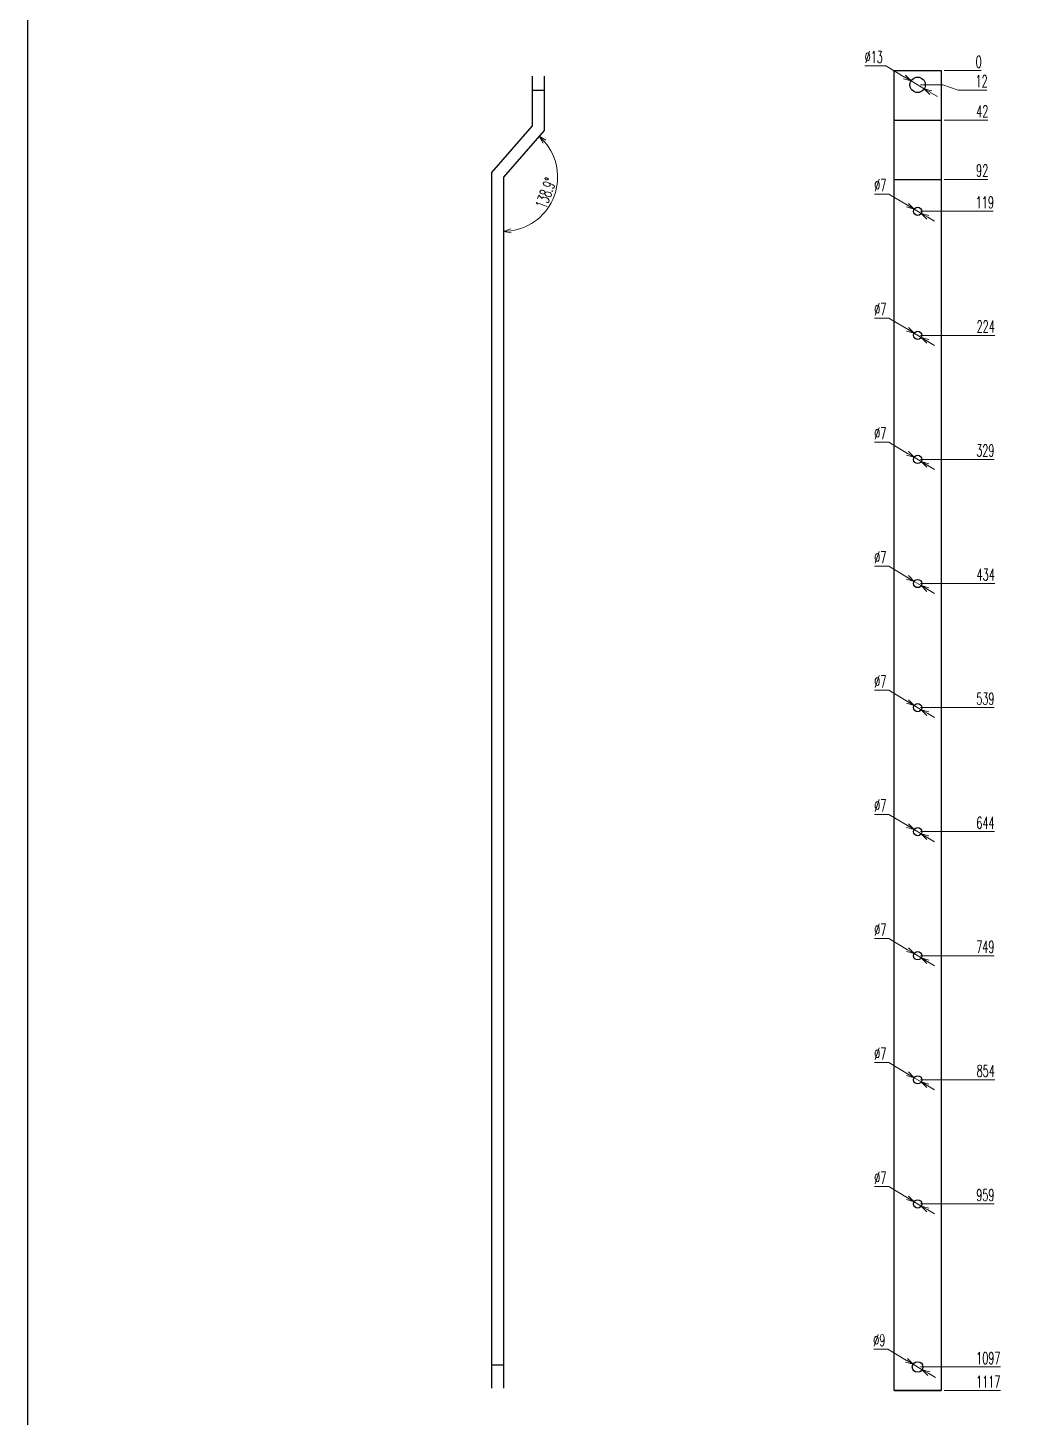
# Model space of a CAD drawing. Header units: millimetres. Extents: x 173893 to 258446, y -176540 to -123824.
# Drawn here: x 191139 to 191983, y -158084 to -156908 of the extents above; entities that cross this region are included whole.
import ezdxf

# ---------------------------------------------------------------- set-up
doc = ezdxf.new("R2010")
doc.units = ezdxf.units.MM
doc.header["$LTSCALE"] = 3
doc.layers.add('@.DM. NÉT CHÍNH', color=7, linetype='Continuous')
doc.styles.add('Ann_w01', font='romans.shx', dxfattribs={"width": 0.6, "bigfont": 'chineset.shx'})
doc.dimstyles.new('Dim 01_SC05', dxfattribs={"dimscale": 5, "dimtxt": 2, "dimasz": 1.3, "dimexe": 0.5, "dimexo": 0.5, "dimgap": 0.5, "dimtad": 1, "dimtoh": 1, "dimdec": 1, "dimzin": 12, "dimdsep": 46, "dimtxsty": 'Ann_w01', "dimblk": 'OPEN30', "dimcen": 1.5, "dimclrd": 6, "dimclre": 6, "dimclrt": 3, "dimadec": 1, "dimazin": 3, "dimtm": 1e-09, "dimtfac": 1, "dimtdec": 1, "dimtmove": 0, "dimatfit": 3, "dimldrblk": 'OPEN30', "dimfxl": 1, "dimtolj": 1, "dimlwd": 20, "dimlwe": 20, "dimarcsym": 0})

# ---------------------------------------------------------------- blocks, each defined once
blk = doc.blocks.new('*D1099')
at = {"layer": '@.DM. NÉT CHÍNH', "color": 6, "linetype": 'Continuous', "lineweight": 20, "transparency": 16777216}
blk.add_line((191914.9, -158061.7), (191962.4, -158061.7), dxfattribs=at)
at = {"layer": 'Defpoints', "color": 0, "linetype": 'Continuous', "transparency": 16777216}
for p in [(191892.4, -156944.7), (191912.4, -158061.7), (191939.6, -158061.7)]:
    blk.add_point(p, dxfattribs=at)
at = {"layer": '@.DM. NÉT CHÍNH', "color": 3, "linetype": 'Continuous', "transparency": 16777216, "insert": (191952.2, -158054.2), "char_height": 10, "attachment_point": 5, "style": 'Ann_w01'}
blk.add_mtext('\\A1;1117', dxfattribs=at)
blk = doc.blocks.new('_Open30')
at = {"color": 0, "linetype": 'ByBlock', "lineweight": -2}
for p, q in [((-1, 0.27), (0, 0)), ((0, 0), (-1, -0.27)), ((0, 0), (-1, 0))]:
    blk.add_line(p, q, dxfattribs=at)
blk = doc.blocks.new('*D1100')
at = {"layer": '@.DM. NÉT CHÍNH', "color": 6, "linetype": 'Continuous', "lineweight": 20, "transparency": 16777216}
blk.add_line((191894.9, -158041.7), (191962.4, -158041.7), dxfattribs=at)
at = {"layer": 'Defpoints', "color": 0, "linetype": 'Continuous', "transparency": 16777216}
for p in [(191892.4, -156944.7), (191892.4, -158041.7), (191939.6, -158041.7)]:
    blk.add_point(p, dxfattribs=at)
at = {"layer": '@.DM. NÉT CHÍNH', "color": 3, "linetype": 'Continuous', "transparency": 16777216, "insert": (191952.2, -158034.2), "char_height": 10, "attachment_point": 5, "style": 'Ann_w01'}
blk.add_mtext('\\A1;1097', dxfattribs=at)
blk = doc.blocks.new('*D1101')
at = {"layer": '@.DM. NÉT CHÍNH', "color": 6, "linetype": 'Continuous', "lineweight": 20, "transparency": 16777216}
blk.add_line((191894.9, -157903.7), (191957.2, -157903.7), dxfattribs=at)
at = {"layer": 'Defpoints', "color": 0, "linetype": 'Continuous', "transparency": 16777216}
for p in [(191892.4, -156944.7), (191892.4, -157903.7), (191939.6, -157903.7)]:
    blk.add_point(p, dxfattribs=at)
at = {"layer": '@.DM. NÉT CHÍNH', "color": 3, "linetype": 'Continuous', "transparency": 16777216, "insert": (191949.7, -157896.2), "char_height": 10, "attachment_point": 5, "style": 'Ann_w01'}
blk.add_mtext('\\A1;959', dxfattribs=at)
blk = doc.blocks.new('*D1102')
at = {"layer": '@.DM. NÉT CHÍNH', "color": 6, "linetype": 'Continuous', "lineweight": 20, "transparency": 16777216}
blk.add_line((191894.9, -157798.7), (191957.8, -157798.7), dxfattribs=at)
at = {"layer": 'Defpoints', "color": 0, "linetype": 'Continuous', "transparency": 16777216}
for p in [(191892.4, -156944.7), (191892.4, -157798.7), (191939.6, -157798.7)]:
    blk.add_point(p, dxfattribs=at)
at = {"layer": '@.DM. NÉT CHÍNH', "color": 3, "linetype": 'Continuous', "transparency": 16777216, "insert": (191950, -157791.2), "char_height": 10, "attachment_point": 5, "style": 'Ann_w01'}
blk.add_mtext('\\A1;854', dxfattribs=at)
blk = doc.blocks.new('*D1103')
at = {"layer": '@.DM. NÉT CHÍNH', "color": 6, "linetype": 'Continuous', "lineweight": 20, "transparency": 16777216}
blk.add_line((191894.9, -157693.7), (191957.2, -157693.7), dxfattribs=at)
at = {"layer": 'Defpoints', "color": 0, "linetype": 'Continuous', "transparency": 16777216}
for p in [(191892.4, -156944.7), (191892.4, -157693.7), (191939.6, -157693.7)]:
    blk.add_point(p, dxfattribs=at)
at = {"layer": '@.DM. NÉT CHÍNH', "color": 3, "linetype": 'Continuous', "transparency": 16777216, "insert": (191949.7, -157686.2), "char_height": 10, "attachment_point": 5, "style": 'Ann_w01'}
blk.add_mtext('\\A1;749', dxfattribs=at)
blk = doc.blocks.new('*D1104')
at = {"layer": '@.DM. NÉT CHÍNH', "color": 6, "linetype": 'Continuous', "lineweight": 20, "transparency": 16777216}
blk.add_line((191894.9, -157588.7), (191957.5, -157588.7), dxfattribs=at)
at = {"layer": 'Defpoints', "color": 0, "linetype": 'Continuous', "transparency": 16777216}
for p in [(191892.4, -156944.7), (191892.4, -157588.7), (191939.6, -157588.7)]:
    blk.add_point(p, dxfattribs=at)
at = {"layer": '@.DM. NÉT CHÍNH', "color": 3, "linetype": 'Continuous', "transparency": 16777216, "insert": (191949.8, -157581.2), "char_height": 10, "attachment_point": 5, "style": 'Ann_w01'}
blk.add_mtext('\\A1;644', dxfattribs=at)
blk = doc.blocks.new('*D1105')
at = {"layer": '@.DM. NÉT CHÍNH', "color": 6, "linetype": 'Continuous', "lineweight": 20, "transparency": 16777216}
blk.add_line((191894.9, -157483.7), (191957.2, -157483.7), dxfattribs=at)
at = {"layer": 'Defpoints', "color": 0, "linetype": 'Continuous', "transparency": 16777216}
for p in [(191892.4, -156944.7), (191892.4, -157483.7), (191939.6, -157483.7)]:
    blk.add_point(p, dxfattribs=at)
at = {"layer": '@.DM. NÉT CHÍNH', "color": 3, "linetype": 'Continuous', "transparency": 16777216, "insert": (191949.7, -157476.2), "char_height": 10, "attachment_point": 5, "style": 'Ann_w01'}
blk.add_mtext('\\A1;539', dxfattribs=at)
blk = doc.blocks.new('*D1106')
at = {"layer": '@.DM. NÉT CHÍNH', "color": 6, "linetype": 'Continuous', "lineweight": 20, "transparency": 16777216}
blk.add_line((191894.9, -157378.7), (191957.8, -157378.7), dxfattribs=at)
at = {"layer": 'Defpoints', "color": 0, "linetype": 'Continuous', "transparency": 16777216}
for p in [(191892.4, -156944.7), (191892.4, -157378.7), (191939.6, -157378.7)]:
    blk.add_point(p, dxfattribs=at)
at = {"layer": '@.DM. NÉT CHÍNH', "color": 3, "linetype": 'Continuous', "transparency": 16777216, "insert": (191950, -157371.2), "char_height": 10, "attachment_point": 5, "style": 'Ann_w01'}
blk.add_mtext('\\A1;434', dxfattribs=at)
blk = doc.blocks.new('*D1077')
at = {"layer": '@.DM. NÉT CHÍNH', "color": 6, "linetype": 'Continuous', "lineweight": 20, "transparency": 16777216}
blk.add_line((191894.9, -157273.7), (191957.2, -157273.7), dxfattribs=at)
at = {"layer": 'Defpoints', "color": 0, "linetype": 'Continuous', "transparency": 16777216}
for p in [(191892.4, -156944.7), (191892.4, -157273.7), (191939.6, -157273.7)]:
    blk.add_point(p, dxfattribs=at)
at = {"layer": '@.DM. NÉT CHÍNH', "color": 3, "linetype": 'Continuous', "transparency": 16777216, "insert": (191949.7, -157266.2), "char_height": 10, "attachment_point": 5, "style": 'Ann_w01'}
blk.add_mtext('\\A1;329', dxfattribs=at)
blk = doc.blocks.new('*D1078')
at = {"layer": '@.DM. NÉT CHÍNH', "color": 6, "linetype": 'Continuous', "lineweight": 20, "transparency": 16777216}
blk.add_line((191894.9, -157168.7), (191957.8, -157168.7), dxfattribs=at)
at = {"layer": 'Defpoints', "color": 0, "linetype": 'Continuous', "transparency": 16777216}
for p in [(191892.4, -156944.7), (191892.4, -157168.7), (191939.6, -157168.7)]:
    blk.add_point(p, dxfattribs=at)
at = {"layer": '@.DM. NÉT CHÍNH', "color": 3, "linetype": 'Continuous', "transparency": 16777216, "insert": (191950, -157161.2), "char_height": 10, "attachment_point": 5, "style": 'Ann_w01'}
blk.add_mtext('\\A1;224', dxfattribs=at)
blk = doc.blocks.new('*D1079')
at = {"layer": '@.DM. NÉT CHÍNH', "color": 6, "linetype": 'Continuous', "lineweight": 20, "transparency": 16777216}
blk.add_line((191894.9, -157063.7), (191956.4, -157063.7), dxfattribs=at)
at = {"layer": 'Defpoints', "color": 0, "linetype": 'Continuous', "transparency": 16777216}
for p in [(191892.4, -156944.7), (191892.4, -157063.7), (191939.6, -157063.7)]:
    blk.add_point(p, dxfattribs=at)
at = {"layer": '@.DM. NÉT CHÍNH', "color": 3, "linetype": 'Continuous', "transparency": 16777216, "insert": (191949.2, -157056.2), "char_height": 10, "attachment_point": 5, "style": 'Ann_w01'}
blk.add_mtext('\\A1;119', dxfattribs=at)
blk = doc.blocks.new('*D1080')
at = {"layer": '@.DM. NÉT CHÍNH', "color": 6, "linetype": 'Continuous', "lineweight": 20, "transparency": 16777216}
blk.add_line((191914.9, -157036.7), (191951.8, -157036.7), dxfattribs=at)
at = {"layer": 'Defpoints', "color": 0, "linetype": 'Continuous', "transparency": 16777216}
for p in [(191892.4, -156944.7), (191912.4, -157036.7), (191939.6, -157036.7)]:
    blk.add_point(p, dxfattribs=at)
at = {"layer": '@.DM. NÉT CHÍNH', "color": 3, "linetype": 'Continuous', "transparency": 16777216, "insert": (191947, -157029.2), "char_height": 10, "attachment_point": 5, "style": 'Ann_w01'}
blk.add_mtext('\\A1;92', dxfattribs=at)
blk = doc.blocks.new('*D1081')
at = {"layer": '@.DM. NÉT CHÍNH', "color": 6, "linetype": 'Continuous', "lineweight": 20, "transparency": 16777216}
blk.add_line((191914.9, -156986.7), (191951.8, -156986.7), dxfattribs=at)
at = {"layer": 'Defpoints', "color": 0, "linetype": 'Continuous', "transparency": 16777216}
for p in [(191892.4, -156944.7), (191912.4, -156986.7), (191939.6, -156986.7)]:
    blk.add_point(p, dxfattribs=at)
at = {"layer": '@.DM. NÉT CHÍNH', "color": 3, "linetype": 'Continuous', "transparency": 16777216, "insert": (191947, -156979.2), "char_height": 10, "attachment_point": 5, "style": 'Ann_w01'}
blk.add_mtext('\\A1;42', dxfattribs=at)
blk = doc.blocks.new('*D1082')
at = {"layer": '@.DM. NÉT CHÍNH', "color": 6, "linetype": 'Continuous', "lineweight": 20, "transparency": 16777216}
for p, q in [((191894.9, -156956.7), (191913.6, -156956.7)), ((191913.6, -156956.7), (191926.6, -156961.1)), ((191926.6, -156961.1), (191951, -156961.1))]:
    blk.add_line(p, q, dxfattribs=at)
at = {"layer": 'Defpoints', "color": 0, "linetype": 'Continuous', "transparency": 16777216}
for p in [(191892.4, -156944.7), (191892.4, -156956.7), (191939.6, -156961.1)]:
    blk.add_point(p, dxfattribs=at)
at = {"layer": '@.DM. NÉT CHÍNH', "color": 3, "linetype": 'Continuous', "transparency": 16777216, "insert": (191946.5, -156953.6), "char_height": 10, "attachment_point": 5, "style": 'Ann_w01'}
blk.add_mtext('\\A1;12', dxfattribs=at)
blk = doc.blocks.new('*D1083')
at = {"layer": '@.DM. NÉT CHÍNH', "color": 6, "linetype": 'Continuous', "lineweight": 20, "transparency": 16777216}
blk.add_line((191914.9, -156944.7), (191946.1, -156944.7), dxfattribs=at)
at = {"layer": 'Defpoints', "color": 0, "linetype": 'Continuous', "transparency": 16777216}
for p in [(191892.4, -156944.7), (191912.4, -156944.7), (191939.6, -156944.7)]:
    blk.add_point(p, dxfattribs=at)
at = {"layer": '@.DM. NÉT CHÍNH', "color": 3, "linetype": 'Continuous', "transparency": 16777216, "insert": (191944.1, -156937.2), "char_height": 10, "attachment_point": 5, "style": 'Ann_w01'}
blk.add_mtext('\\A1;0', dxfattribs=at)
blk = doc.blocks.new('*D1111')
at = {"layer": '@.DM. NÉT CHÍNH', "color": 6, "linetype": 'Continuous', "lineweight": 20, "transparency": 16777216}
for p, q in [((191855.9, -157889.1), (191867.9, -157889.1)), ((191867.9, -157889.1), (191883.8, -157898.6)), ((191895.4, -157905.5), (191889.3, -157901.9)), ((191900.9, -157908.8), (191906.5, -157912.2))]:
    blk.add_line(p, q, dxfattribs=at)
at = {"layer": 'Defpoints', "color": 0, "linetype": 'Continuous', "transparency": 16777216}
for p in [(191889.3, -157901.9), (191895.4, -157905.5)]:
    blk.add_point(p, dxfattribs=at)
at = {"layer": '@.DM. NÉT CHÍNH', "color": 6, "linetype": 'Continuous', "lineweight": 20, "transparency": 16777216, "xscale": 6.5, "yscale": 6.5, "zscale": 6.5}
for p, rotation in [((191889.3, -157901.9), 329.2399760133703), ((191895.4, -157905.5), 149.2399760133704)]:
    blk.add_blockref('_Open30', p, dxfattribs=dict(at, rotation=rotation))
at = {"layer": '@.DM. NÉT CHÍNH', "color": 3, "linetype": 'Continuous', "transparency": 16777216, "insert": (191860.7, -157881.6), "char_height": 10, "attachment_point": 5, "style": 'Ann_w01'}
blk.add_mtext('\\A1;∅7', dxfattribs=at)
blk = doc.blocks.new('*D1112')
at = {"layer": '@.DM. NÉT CHÍNH', "color": 6, "linetype": 'Continuous', "lineweight": 20, "transparency": 16777216}
for p, q in [((191855.9, -157784.1), (191867.9, -157784.1)), ((191867.9, -157784.1), (191883.8, -157793.6)), ((191895.4, -157800.5), (191889.3, -157796.9)), ((191900.9, -157803.8), (191906.5, -157807.2))]:
    blk.add_line(p, q, dxfattribs=at)
at = {"layer": 'Defpoints', "color": 0, "linetype": 'Continuous', "transparency": 16777216}
for p in [(191889.3, -157796.9), (191895.4, -157800.5)]:
    blk.add_point(p, dxfattribs=at)
at = {"layer": '@.DM. NÉT CHÍNH', "color": 6, "linetype": 'Continuous', "lineweight": 20, "transparency": 16777216, "xscale": 6.5, "yscale": 6.5, "zscale": 6.5}
for p, rotation in [((191889.3, -157796.9), 329.2399760121032), ((191895.4, -157800.5), 149.2399760121032)]:
    blk.add_blockref('_Open30', p, dxfattribs=dict(at, rotation=rotation))
at = {"layer": '@.DM. NÉT CHÍNH', "color": 3, "linetype": 'Continuous', "transparency": 16777216, "insert": (191860.7, -157776.6), "char_height": 10, "attachment_point": 5, "style": 'Ann_w01'}
blk.add_mtext('\\A1;∅7', dxfattribs=at)
blk = doc.blocks.new('*D1113')
at = {"layer": '@.DM. NÉT CHÍNH', "color": 6, "linetype": 'Continuous', "lineweight": 20, "transparency": 16777216}
for p, q in [((191855.9, -157679.1), (191867.9, -157679.1)), ((191867.9, -157679.1), (191883.8, -157688.6)), ((191895.4, -157695.5), (191889.3, -157691.9)), ((191900.9, -157698.8), (191906.5, -157702.2))]:
    blk.add_line(p, q, dxfattribs=at)
at = {"layer": 'Defpoints', "color": 0, "linetype": 'Continuous', "transparency": 16777216}
for p in [(191889.3, -157691.9), (191895.4, -157695.5)]:
    blk.add_point(p, dxfattribs=at)
at = {"layer": '@.DM. NÉT CHÍNH', "color": 6, "linetype": 'Continuous', "lineweight": 20, "transparency": 16777216, "xscale": 6.5, "yscale": 6.5, "zscale": 6.5}
for p, rotation in [((191889.3, -157691.9), 329.2399760127173), ((191895.4, -157695.5), 149.2399760127173)]:
    blk.add_blockref('_Open30', p, dxfattribs=dict(at, rotation=rotation))
at = {"layer": '@.DM. NÉT CHÍNH', "color": 3, "linetype": 'Continuous', "transparency": 16777216, "insert": (191860.7, -157671.6), "char_height": 10, "attachment_point": 5, "style": 'Ann_w01'}
blk.add_mtext('\\A1;∅7', dxfattribs=at)
blk = doc.blocks.new('*D1162')
at = {"layer": '@.DM. NÉT CHÍNH', "color": 6, "linetype": 'Continuous', "lineweight": 20, "transparency": 16777216}
for p, q in [((191855.9, -157574.1), (191867.9, -157574.1)), ((191867.9, -157574.1), (191883.8, -157583.6)), ((191895.4, -157590.5), (191889.3, -157586.9)), ((191900.9, -157593.8), (191906.5, -157597.2))]:
    blk.add_line(p, q, dxfattribs=at)
at = {"layer": 'Defpoints', "color": 0, "linetype": 'Continuous', "transparency": 16777216}
for p in [(191889.3, -157586.9), (191895.4, -157590.5)]:
    blk.add_point(p, dxfattribs=at)
at = {"layer": '@.DM. NÉT CHÍNH', "color": 6, "linetype": 'Continuous', "lineweight": 20, "transparency": 16777216, "xscale": 6.5, "yscale": 6.5, "zscale": 6.5}
for p, rotation in [((191889.3, -157586.9), 329.2399760131657), ((191895.4, -157590.5), 149.2399760131657)]:
    blk.add_blockref('_Open30', p, dxfattribs=dict(at, rotation=rotation))
at = {"layer": '@.DM. NÉT CHÍNH', "color": 3, "linetype": 'Continuous', "transparency": 16777216, "insert": (191860.7, -157566.6), "char_height": 10, "attachment_point": 5, "style": 'Ann_w01'}
blk.add_mtext('\\A1;∅7', dxfattribs=at)
blk = doc.blocks.new('*D1163')
at = {"layer": '@.DM. NÉT CHÍNH', "color": 6, "linetype": 'Continuous', "lineweight": 20, "transparency": 16777216}
for p, q in [((191855.9, -157469.1), (191867.9, -157469.1)), ((191867.9, -157469.1), (191883.8, -157478.6)), ((191895.4, -157485.5), (191889.3, -157481.9)), ((191900.9, -157488.8), (191906.5, -157492.2))]:
    blk.add_line(p, q, dxfattribs=at)
at = {"layer": 'Defpoints', "color": 0, "linetype": 'Continuous', "transparency": 16777216}
for p in [(191889.3, -157481.9), (191895.4, -157485.5)]:
    blk.add_point(p, dxfattribs=at)
at = {"layer": '@.DM. NÉT CHÍNH', "color": 6, "linetype": 'Continuous', "lineweight": 20, "transparency": 16777216, "xscale": 6.5, "yscale": 6.5, "zscale": 6.5}
for p, rotation in [((191889.3, -157481.9), 329.2399760107141), ((191895.4, -157485.5), 149.2399760107141)]:
    blk.add_blockref('_Open30', p, dxfattribs=dict(at, rotation=rotation))
at = {"layer": '@.DM. NÉT CHÍNH', "color": 3, "linetype": 'Continuous', "transparency": 16777216, "insert": (191860.7, -157461.6), "char_height": 10, "attachment_point": 5, "style": 'Ann_w01'}
blk.add_mtext('\\A1;∅7', dxfattribs=at)
blk = doc.blocks.new('*D1164')
at = {"layer": '@.DM. NÉT CHÍNH', "color": 6, "linetype": 'Continuous', "lineweight": 20, "transparency": 16777216}
for p, q in [((191855.9, -157364.1), (191867.9, -157364.1)), ((191867.9, -157364.1), (191883.8, -157373.6)), ((191895.4, -157380.5), (191889.3, -157376.9)), ((191900.9, -157383.8), (191906.5, -157387.2))]:
    blk.add_line(p, q, dxfattribs=at)
at = {"layer": 'Defpoints', "color": 0, "linetype": 'Continuous', "transparency": 16777216}
for p in [(191889.3, -157376.9), (191895.4, -157380.5)]:
    blk.add_point(p, dxfattribs=at)
at = {"layer": '@.DM. NÉT CHÍNH', "color": 6, "linetype": 'Continuous', "lineweight": 20, "transparency": 16777216, "xscale": 6.5, "yscale": 6.5, "zscale": 6.5}
for p, rotation in [((191889.3, -157376.9), 329.2399760130438), ((191895.4, -157380.5), 149.2399760130438)]:
    blk.add_blockref('_Open30', p, dxfattribs=dict(at, rotation=rotation))
at = {"layer": '@.DM. NÉT CHÍNH', "color": 3, "linetype": 'Continuous', "transparency": 16777216, "insert": (191860.7, -157356.6), "char_height": 10, "attachment_point": 5, "style": 'Ann_w01'}
blk.add_mtext('\\A1;∅7', dxfattribs=at)
blk = doc.blocks.new('*D1165')
at = {"layer": '@.DM. NÉT CHÍNH', "color": 6, "linetype": 'Continuous', "lineweight": 20, "transparency": 16777216}
for p, q in [((191855.9, -157259.1), (191867.9, -157259.1)), ((191867.9, -157259.1), (191883.8, -157268.6)), ((191895.4, -157275.5), (191889.3, -157271.9)), ((191900.9, -157278.8), (191906.5, -157282.2))]:
    blk.add_line(p, q, dxfattribs=at)
at = {"layer": 'Defpoints', "color": 0, "linetype": 'Continuous', "transparency": 16777216}
for p in [(191889.3, -157271.9), (191895.4, -157275.5)]:
    blk.add_point(p, dxfattribs=at)
at = {"layer": '@.DM. NÉT CHÍNH', "color": 6, "linetype": 'Continuous', "lineweight": 20, "transparency": 16777216, "xscale": 6.5, "yscale": 6.5, "zscale": 6.5}
for p, rotation in [((191889.3, -157271.9), 329.2399760128002), ((191895.4, -157275.5), 149.2399760128002)]:
    blk.add_blockref('_Open30', p, dxfattribs=dict(at, rotation=rotation))
at = {"layer": '@.DM. NÉT CHÍNH', "color": 3, "linetype": 'Continuous', "transparency": 16777216, "insert": (191860.7, -157251.6), "char_height": 10, "attachment_point": 5, "style": 'Ann_w01'}
blk.add_mtext('\\A1;∅7', dxfattribs=at)
blk = doc.blocks.new('*D1166')
at = {"layer": '@.DM. NÉT CHÍNH', "color": 6, "linetype": 'Continuous', "lineweight": 20, "transparency": 16777216}
for p, q in [((191855.9, -157154.1), (191867.9, -157154.1)), ((191867.9, -157154.1), (191883.8, -157163.6)), ((191895.4, -157170.5), (191889.3, -157166.9)), ((191900.9, -157173.8), (191906.5, -157177.2))]:
    blk.add_line(p, q, dxfattribs=at)
at = {"layer": 'Defpoints', "color": 0, "linetype": 'Continuous', "transparency": 16777216}
for p in [(191889.3, -157166.9), (191895.4, -157170.5)]:
    blk.add_point(p, dxfattribs=at)
at = {"layer": '@.DM. NÉT CHÍNH', "color": 6, "linetype": 'Continuous', "lineweight": 20, "transparency": 16777216, "xscale": 6.5, "yscale": 6.5, "zscale": 6.5}
for p, rotation in [((191889.3, -157166.9), 329.2399760125126), ((191895.4, -157170.5), 149.2399760125126)]:
    blk.add_blockref('_Open30', p, dxfattribs=dict(at, rotation=rotation))
at = {"layer": '@.DM. NÉT CHÍNH', "color": 3, "linetype": 'Continuous', "transparency": 16777216, "insert": (191860.7, -157146.6), "char_height": 10, "attachment_point": 5, "style": 'Ann_w01'}
blk.add_mtext('\\A1;∅7', dxfattribs=at)
blk = doc.blocks.new('*D1167')
at = {"layer": '@.DM. NÉT CHÍNH', "color": 6, "linetype": 'Continuous', "lineweight": 20, "transparency": 16777216}
for p, q in [((191855.9, -157049.1), (191867.9, -157049.1)), ((191867.9, -157049.1), (191883.8, -157058.6)), ((191895.4, -157065.5), (191889.3, -157061.9)), ((191900.9, -157068.8), (191906.5, -157072.2))]:
    blk.add_line(p, q, dxfattribs=at)
at = {"layer": 'Defpoints', "color": 0, "linetype": 'Continuous', "transparency": 16777216}
for p in [(191889.3, -157061.9), (191895.4, -157065.5)]:
    blk.add_point(p, dxfattribs=at)
at = {"layer": '@.DM. NÉT CHÍNH', "color": 6, "linetype": 'Continuous', "lineweight": 20, "transparency": 16777216, "xscale": 6.5, "yscale": 6.5, "zscale": 6.5}
for p, rotation in [((191889.3, -157061.9), 329.2399760113332), ((191895.4, -157065.5), 149.2399760113332)]:
    blk.add_blockref('_Open30', p, dxfattribs=dict(at, rotation=rotation))
at = {"layer": '@.DM. NÉT CHÍNH', "color": 3, "linetype": 'Continuous', "transparency": 16777216, "insert": (191860.7, -157041.6), "char_height": 10, "attachment_point": 5, "style": 'Ann_w01'}
blk.add_mtext('\\A1;∅7', dxfattribs=at)
blk = doc.blocks.new('*D1123')
at = {"layer": '@.DM. NÉT CHÍNH', "color": 6, "linetype": 'Continuous', "lineweight": 20, "transparency": 16777216}
for p, q in [((191847.6, -156940.6), (191865.3, -156940.6)), ((191865.3, -156940.6), (191881.2, -156950.1)), ((191897.9, -156960), (191886.8, -156953.4)), ((191903.5, -156963.4), (191909.1, -156966.7))]:
    blk.add_line(p, q, dxfattribs=at)
at = {"layer": 'Defpoints', "color": 0, "linetype": 'Continuous', "transparency": 16777216}
for p in [(191886.8, -156953.4), (191897.9, -156960)]:
    blk.add_point(p, dxfattribs=at)
at = {"layer": '@.DM. NÉT CHÍNH', "color": 6, "linetype": 'Continuous', "lineweight": 20, "transparency": 16777216, "xscale": 6.5, "yscale": 6.5, "zscale": 6.5}
for p, rotation in [((191886.8, -156953.4), 329.2399760121733), ((191897.9, -156960), 149.2399760121733)]:
    blk.add_blockref('_Open30', p, dxfattribs=dict(at, rotation=rotation))
at = {"layer": '@.DM. NÉT CHÍNH', "color": 3, "linetype": 'Continuous', "transparency": 16777216, "insert": (191855.2, -156933.1), "char_height": 10, "attachment_point": 5, "style": 'Ann_w01'}
blk.add_mtext('\\A1;∅13', dxfattribs=at)
blk = doc.blocks.new('*D1124')
at = {"layer": '@.DM. NÉT CHÍNH', "color": 6, "linetype": 'Continuous', "lineweight": 20, "transparency": 16777216}
for p, q in [((191855.4, -158026.6), (191867, -158026.6)), ((191867, -158026.6), (191882.9, -158036.1)), ((191896.2, -158044), (191888.5, -158039.4)), ((191901.8, -158047.3), (191907.4, -158050.7))]:
    blk.add_line(p, q, dxfattribs=at)
at = {"layer": 'Defpoints', "color": 0, "linetype": 'Continuous', "transparency": 16777216}
for p in [(191888.5, -158039.4), (191896.2, -158044)]:
    blk.add_point(p, dxfattribs=at)
at = {"layer": '@.DM. NÉT CHÍNH', "color": 6, "linetype": 'Continuous', "lineweight": 20, "transparency": 16777216, "xscale": 6.5, "yscale": 6.5, "zscale": 6.5}
for p, rotation in [((191888.5, -158039.4), 329.2399760122115), ((191896.2, -158044), 149.2399760122115)]:
    blk.add_blockref('_Open30', p, dxfattribs=dict(at, rotation=rotation))
at = {"layer": '@.DM. NÉT CHÍNH', "color": 3, "linetype": 'Continuous', "transparency": 16777216, "insert": (191859.9, -158019.1), "char_height": 10, "attachment_point": 5, "style": 'Ann_w01'}
blk.add_mtext('\\A1;∅9', dxfattribs=at)
blk = doc.blocks.new('*D4153')
at = {"layer": '@.DM. NÉT CHÍNH', "color": 6, "linetype": 'Continuous', "lineweight": 20, "transparency": 16777216}
blk.add_arc((191541.7, -157034.8), 45.9, 278.1216, 40.7438, dxfattribs=at)
at = {"layer": 'Defpoints', "color": 0, "linetype": 'Continuous', "transparency": 16777216}
for p in [(191576.2, -156995.3), (191541.7, -157034.8), (191541.7, -157034.8), (191574.8, -157066.5), (191541.7, -158059.8)]:
    blk.add_point(p, dxfattribs=at)
at = {"layer": '@.DM. NÉT CHÍNH', "color": 6, "linetype": 'Continuous', "lineweight": 20, "transparency": 16777216, "xscale": 6.5, "yscale": 6.5, "zscale": 6.5}
for p, rotation in [((191571.9, -157000.2), 134.8046440584264), ((191541.7, -157080.7), 184.0608171114187)]:
    blk.add_blockref('_Open30', p, dxfattribs=dict(at, rotation=rotation))
at = {"layer": '@.DM. NÉT CHÍNH', "color": 3, "linetype": 'Continuous', "transparency": 16777216, "insert": (191577.6, -157048.3), "char_height": 10, "attachment_point": 5, "rotation": 69.4327, "style": 'Ann_w01'}
blk.add_mtext('\\A1;138.9°', dxfattribs=at)

msp = doc.modelspace()

# ---------------------------------------------------------------- linework, layer by layer
at = {"color": 1}
msp.add_line((191872.36, -158061.72), (191912.36, -158061.72), dxfattribs=at)
for points in [[(191872.36, -158061.72), (191872.36, -156944.72), (191912.36, -156944.72), (191912.36, -158061.72)], [(191872.36, -158061.72), (191872.36, -156986.72), (191912.36, -156986.72), (191912.36, -158061.72)], [(191872.36, -158061.72), (191872.36, -157036.72), (191912.36, -157036.72), (191912.36, -158061.72)]]:
    msp.add_lwpolyline(points, close=True, dxfattribs=at)
for centre, radius in [((191892.36, -156956.72), 6.5), ((191892.36, -157063.72), 3.5), ((191892.36, -157168.72), 3.5), ((191892.36, -157273.72), 3.5), ((191892.36, -157378.72), 3.5), ((191892.36, -157483.72), 3.5), ((191892.36, -157588.72), 3.5), ((191892.36, -157693.72), 3.5), ((191892.36, -157798.72), 3.5), ((191892.36, -157903.72), 3.5), ((191892.36, -158041.72), 4.5)]:
    msp.add_circle(centre, radius, dxfattribs=at)
at = {"layer": '@.DM. NÉT CHÍNH', "linetype": 'Continuous'}
msp.add_line((191531.66, -158039.78), (191541.66, -158039.78), dxfattribs=at)
msp.add_lwpolyline([(191139.08, -156273.28), (197290.13, -156273.28), (197290.13, -160718.56), (191139.08, -160718.56)], close=True, dxfattribs=at)
at = {"layer": '@.DM. NÉT CHÍNH', "color": 1, "linetype": 'Continuous'}
for points in [[(191566.16, -156949.28), (191566.16, -156991.28), (191531.66, -157030.78), (191531.66, -158059.78)], [(191576.16, -156949.28), (191576.16, -156995.31), (191541.66, -157034.81), (191541.66, -158059.78)]]:
    msp.add_lwpolyline(points, dxfattribs=at)
at = {"layer": '@.DM. NÉT CHÍNH', "linetype": 'Continuous'}
msp.add_lwpolyline([(191566.16, -156961.28), (191576.16, -156961.28)], dxfattribs=at)

# ---------------------------------------------------------------- dimensions: what is measured, and where the dimension line sits
for p1, p2, picture, middle in [((191897.94, -156960.04), (191886.77, -156953.39), '*D1123', (191855.22, -156940.61)), ((191895.36, -157065.51), (191889.35, -157061.93), '*D1167', (191860.65, -157049.14)), ((191895.36, -157170.51), (191889.35, -157166.93), '*D1166', (191860.65, -157154.14)), ((191895.36, -157275.51), (191889.35, -157271.93), '*D1165', (191860.65, -157259.14)), ((191895.36, -157380.51), (191889.35, -157376.93), '*D1164', (191860.65, -157364.14)), ((191895.36, -157485.51), (191889.35, -157481.93), '*D1163', (191860.65, -157469.14)), ((191895.36, -157590.51), (191889.35, -157586.93), '*D1162', (191860.65, -157574.14)), ((191895.36, -157695.51), (191889.35, -157691.93), '*D1113', (191860.65, -157679.14)), ((191895.36, -157800.51), (191889.35, -157796.93), '*D1112', (191860.65, -157784.14)), ((191895.36, -157905.51), (191889.35, -157901.93), '*D1111', (191860.65, -157889.14)), ((191896.22, -158044.02), (191888.49, -158039.42), '*D1124', (191859.94, -158026.63))]:
    dim = msp.add_diameter_dim_2p(p1=p1, p2=p2, dimstyle='Dim 01_SC05', dxfattribs=at)
    dim.commit()
    dim.dimension.update_dxf_attribs({"geometry": picture, "text_midpoint": middle, "dimtype": 163})
for feature_location, offset, origin, picture, middle in [((191912.35679057, -156944.71890339), (27.24048679, 0), (191892.35679057, -156944.71890339), '*D1083', (191944.09727736, -156937.21890339)), ((191912.36, -158061.72), (27.24, 0), (191892.36, -156944.72), '*D1099', (191952.24, -158054.22)), ((191892.36, -158041.72), (47.24, 0), (191892.36, -156944.72), '*D1100', (191952.24, -158034.22)), ((191892.36, -157903.72), (47.24, 0), (191892.36, -156944.72), '*D1101', (191949.67, -157896.22)), ((191892.36, -157798.72), (47.24, 0), (191892.36, -156944.72), '*D1102', (191949.95, -157791.22)), ((191892.36, -157693.72), (47.24, 0), (191892.36, -156944.72), '*D1103', (191949.67, -157686.22)), ((191892.36, -157588.72), (47.24, 0), (191892.36, -156944.72), '*D1104', (191949.81, -157581.22)), ((191892.36, -157483.72), (47.24, 0), (191892.36, -156944.72), '*D1105', (191949.67, -157476.22)), ((191892.36, -157378.72), (47.24, 0), (191892.36, -156944.72), '*D1106', (191949.95, -157371.22)), ((191892.36, -157273.72), (47.24, 0), (191892.36, -156944.72), '*D1077', (191949.67, -157266.22)), ((191892.36, -157168.72), (47.24, 0), (191892.36, -156944.72), '*D1078', (191949.95, -157161.22)), ((191892.36, -157063.72), (47.24, 0), (191892.36, -156944.72), '*D1079', (191949.24, -157056.22)), ((191912.36, -157036.72), (27.24, 0), (191892.36, -156944.72), '*D1080', (191946.95, -157029.22)), ((191912.36, -156986.72), (27.24, 0), (191892.36, -156944.72), '*D1081', (191946.95, -156979.22)), ((191892.36, -156956.72), (47.24, -4.35), (191892.36, -156944.72), '*D1082', (191946.53, -156953.57))]:
    dim = msp.add_ordinate_dim(feature_location=feature_location, offset=offset, dtype=0, origin=origin, dimstyle='Dim 01_SC05', dxfattribs=at)
    dim.commit()
    dim.dimension.update_dxf_attribs({"geometry": picture, "text_midpoint": middle})
dim = msp.add_angular_dim_2l(base=(191574.84, -157066.53), line1=((191541.66, -157034.81), (191541.66, -158059.78)), line2=((191576.16, -156995.31), (191541.66, -157034.81)), dimstyle='Dim 01_SC05', dxfattribs=at)
dim.commit()
dim.dimension.update_dxf_attribs({"geometry": '*D4153', "text_midpoint": (191577.61, -157048.3)})

doc.saveas('drawing.dxf')
